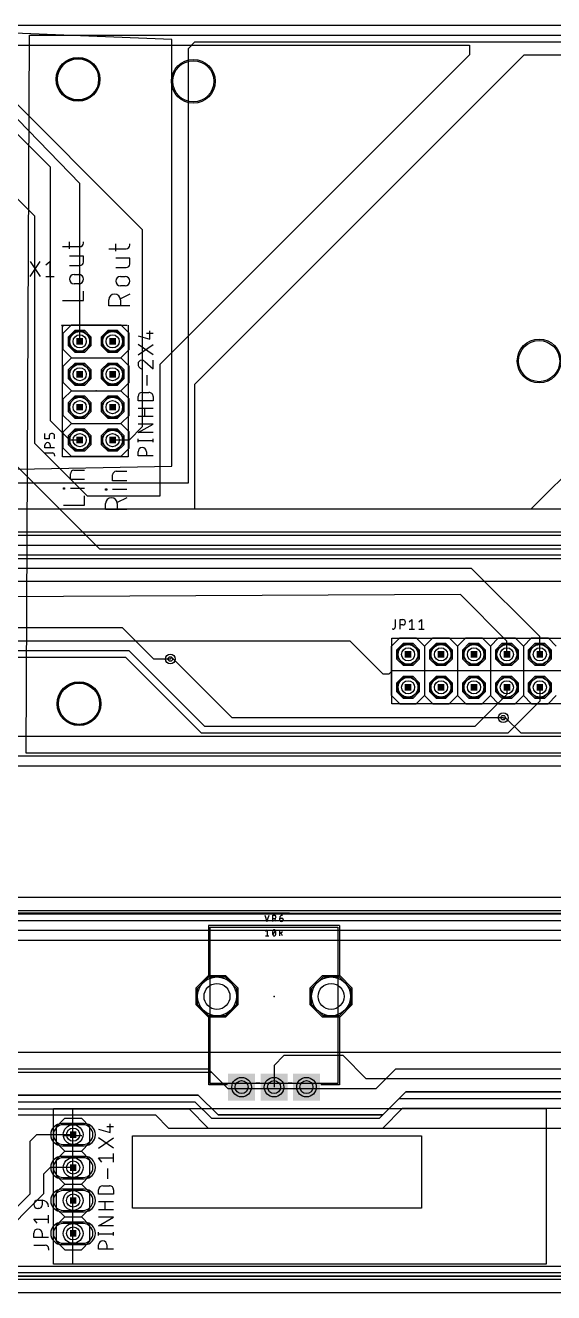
# Model space of a CAD drawing. Extents: x -1.9 to 15.8, y 0 to 5.9.
# Drawn here: x 10.145 to 11.749, y 0 to 3.85 of the extents above; entities that cross this region are included whole.
import ezdxf

# ---------------------------------------------------------------- set-up
doc = ezdxf.new("R2010")
doc.units = 0
for name, color, linetype in [('1', 12, 'CONTINUOUS'), ('101', 1, 'CONTINUOUS'), ('116', 5, 'CONTINUOUS'), ('15', 30, 'CONTINUOUS'), ('16', 132, 'CONTINUOUS'), ('17', 110, 'CONTINUOUS'), ('18', 110, 'CONTINUOUS'), ('2', 41, 'CONTINUOUS'), ('20', 31, 'CONTINUOUS'), ('21', 253, 'CONTINUOUS'), ('23', 53, 'CONTINUOUS'), ('25', 253, 'CONTINUOUS'), ('27', 253, 'CONTINUOUS'), ('29', 253, 'CONTINUOUS'), ('30', 253, 'CONTINUOUS'), ('44', 253, 'CONTINUOUS'), ('46', 140, 'CONTINUOUS'), ('51', 253, 'CONTINUOUS')]:
    doc.layers.add(name, color=color, linetype=linetype)

# ---------------------------------------------------------------- blocks, each defined once
blk = doc.blocks.new('RECT')
blk.add_solid([(-0.5, -0.5), (0.5, -0.5), (-0.5, 0.5), (0.5, 0.5)])
blk = doc.blocks.new('OCTAGONP')
blk.add_lwpolyline([(-0.5, -0.207107), (-0.5, 0.207107), (-0.207107, 0.5), (0.207107, 0.5), (0.5, 0.207107), (0.5, -0.207107), (0.207107, -0.5), (-0.207107, -0.5)], close=True)
blk = doc.blocks.new('ROUNDP')
blk.add_circle((0, 0), 0.5)
blk = doc.blocks.new('LONGP100')
blk.add_lwpolyline([(-0.5, -0.5), (0.5, -0.5, 1), (0.5, 0.5), (-0.5, 0.5, 1)], format="xyb", close=True)
blk = doc.blocks.new('SQUAREP')
blk.add_solid([(-0.5, -0.5), (0.5, -0.5), (-0.5, 0.5), (0.5, 0.5)])
blk = doc.blocks.new('ROUNDV')
blk.add_circle((0, 0), 0.5)

msp = doc.modelspace()

# ---------------------------------------------------------------- linework, layer by layer
at = {"layer": '1'}
for p, q in [((9.98, 3.75), (10.5, 3.23)), ((9.94, 3.7), (10.22, 3.42)), ((10.22, 3.42), (10.22, 2.65)), ((10.5, 3.23), (10.5, 2.63)), ((10.22, 2.65), (10.28, 2.59)), ((10.5, 2.63), (10.46, 2.59)), ((10.31, 2.59), (10.28, 2.59)), ((10.46, 2.59), (10.41, 2.59)), ((12.67, 2.3), (10.1, 2.3)), ((12.69, 2.27), (9.67, 2.27)), ((9.64, 2.23), (12.72, 2.23)), ((12.27, 2.16), (8.94, 2.16)), ((11.465769, 2.120442), (8.821585, 2.108415)), ((11.607, 1.979211), (11.465769, 2.120442)), ((9.46, 1.98), (11.13, 1.98)), ((11.13, 1.98), (11.23, 1.88)), ((11.607, 1.939), (11.607, 1.979211)), ((10.45, 1.93), (9.48, 1.93)), ((10.68, 1.7), (10.45, 1.93)), ((10.59, 1.93), (10.585, 1.925)), ((10.773254, 1.746746), (10.59, 1.93)), ((11.25, 1.88), (11.26, 1.89)), ((11.26, 1.89), (12.09, 1.89)), ((11.23, 1.88), (11.25, 1.88)), ((11.707, 1.839), (11.707, 1.797)), ((11.707, 1.797), (11.61, 1.7)), ((11.59589, 1.746746), (10.773254, 1.746746)), ((11.61, 1.7), (10.68, 1.7)), ((13.79, 1.16), (1.02, 1.16)), ((13.79313, 1.13), (3.05, 1.13)), ((13.79, 1.1), (4.99, 1.1)), ((13.77, 1.07), (7, 1.07)), ((10.93, 0.72), (10.9, 0.69)), ((11.11, 0.72), (10.93, 0.72)), ((11.18, 0.65), (11.11, 0.72)), ((10.9, 0.69), (10.9, 0.624409)), ((12.53, 0.65), (11.18, 0.65)), ((8.24, 0.54), (10.54, 0.54)), ((10.54, 0.54), (10.58, 0.5)), ((10.58, 0.5), (12.11, 0.5))]:
    msp.add_line(p, q, dxfattribs=at)
at = {"layer": '101'}
for p, q in [((10.23, 0.559449), (10.289055, 0.559449)), ((10.23, 0.087008), (10.23, 0.559449)), ((10.289055, 0.559449), (11.726063, 0.559449)), ((10.289055, 0.087008), (10.289055, 0.559449)), ((11.726063, 0.559449), (11.726063, 0.087008)), ((10.316614, 0.476772), (10.261496, 0.476772)), ((10.470157, 0.476772), (11.34811, 0.476772)), ((10.470157, 0.256299), (10.470157, 0.476772)), ((11.34811, 0.476772), (11.34811, 0.256299)), ((11.34811, 0.256299), (10.470157, 0.256299)), ((10.289055, 0.087008), (10.23, 0.087008)), ((11.726063, 0.087008), (10.289055, 0.087008))]:
    msp.add_line(p, q, dxfattribs=at)
at = {"layer": '116'}
for p, q in [((10.1475, 1.63875), (10.1575, 3.82)), ((10.1575, 3.82), (13.1575, 3.82)), ((10.257375, 3.177778), (10.310708, 3.177778)), ((10.278708, 3.170667), (10.278708, 3.192)), ((10.321375, 3.188444), (10.321375, 3.192)), ((10.398, 3.171528), (10.451333, 3.171528)), ((10.419333, 3.164417), (10.419333, 3.18575)), ((10.462, 3.182194), (10.462, 3.18575)), ((10.321375, 3.148832), (10.278708, 3.148832)), ((10.278708, 3.120388), (10.310708, 3.120388)), ((10.321375, 3.131055), (10.321375, 3.148832)), ((10.462, 3.142582), (10.419333, 3.142582)), ((10.462, 3.124805), (10.462, 3.142582)), ((10.292931, 3.093446), (10.307153, 3.093446)), ((10.419333, 3.114138), (10.451333, 3.114138)), ((10.433556, 3.087196), (10.447778, 3.087196)), ((10.307153, 3.065002), (10.292931, 3.065002)), ((10.321375, 3.014383), (10.321375, 3.042827)), ((10.447778, 3.058752), (10.433556, 3.058752)), ((10.257375, 3.014383), (10.321375, 3.014383)), ((10.398, 2.998119), (10.398, 3.015897)), ((10.462, 3.033675), (10.433556, 3.019452)), ((10.433556, 3.015897), (10.433556, 2.998119)), ((10.462, 2.998119), (10.398, 2.998119)), ((10.2575, 2.935625), (10.254375, 2.93875)), ((10.254375, 2.93875), (10.454375, 2.93875)), ((10.2575, 2.53875), (10.2575, 2.935625)), ((10.260625, 2.935625), (10.2575, 2.935625)), ((10.4575, 2.93875), (10.4575, 2.53875)), ((10.4575, 2.53875), (10.2575, 2.53875)), ((10.281833, 2.469806), (10.281833, 2.487583)), ((10.3245, 2.469806), (10.281833, 2.469806)), ((10.2925, 2.49825), (10.3245, 2.49825)), ((10.409958, 2.466681), (10.409958, 2.484458)), ((10.452625, 2.466681), (10.409958, 2.466681)), ((10.420625, 2.495125), (10.452625, 2.495125)), ((10.2605, 2.441223), (10.2605, 2.444779)), ((10.2605, 2.444779), (10.264056, 2.444779)), ((10.264056, 2.441223), (10.2605, 2.441223)), ((10.264056, 2.444779), (10.264056, 2.441223)), ((10.3245, 2.443001), (10.281833, 2.443001)), ((10.388625, 2.438098), (10.388625, 2.441654)), ((10.388625, 2.441654), (10.392181, 2.441654)), ((10.392181, 2.438098), (10.388625, 2.438098)), ((10.392181, 2.441654), (10.392181, 2.438098)), ((10.452625, 2.439876), (10.409958, 2.439876)), ((10.2605, 2.392519), (10.3245, 2.392519)), ((10.3245, 2.392519), (10.3245, 2.420964)), ((10.388625, 2.379381), (10.388625, 2.397158)), ((10.452625, 2.414936), (10.424181, 2.400714)), ((10.424181, 2.397158), (10.424181, 2.379381)), ((10.452625, 2.379381), (10.388625, 2.379381)), ((11.2575, 1.78875), (11.2575, 1.98875)), ((11.2575, 1.98875), (12.7575, 1.98875)), ((12.7575, 1.78875), (11.2575, 1.78875)), ((13.1575, 1.63875), (10.1475, 1.63875))]:
    msp.add_line(p, q, dxfattribs=at)
for centre, radius in [((10.304375, 3.685625), 0.064423), ((10.3075, 1.78875), 0.065027)]:
    msp.add_circle(centre, radius, dxfattribs=at)
for centre, radius, start, end in [((10.310708, 3.188444), 0.010667, 270, 0), ((10.451333, 3.182194), 0.010667, 270, 0), ((10.310708, 3.131055), 0.010667, 270, 0), ((10.451333, 3.124805), 0.010667, 270, 0), ((10.292931, 3.079224), 0.014222, 90, 270), ((10.307153, 3.079224), 0.014222, 270, 90), ((10.433556, 3.072974), 0.014222, 90, 270), ((10.447778, 3.072974), 0.014222, 270, 90), ((10.415778, 3.015897), 0.017778, 0, 180), ((10.2925, 2.487583), 0.010667, 90.000661, 180), ((10.420625, 2.484458), 0.010667, 90.000661, 180), ((10.406403, 2.397158), 0.017778, 0, 180)]:
    msp.add_arc(centre, radius, start, end, dxfattribs=at)
at = {"layer": '15'}
for p, q in [((1.68, 3.79), (11.493333, 3.79)), ((11.493333, 3.79), (11.493333, 3.76)), ((11.493333, 3.76), (10.553333, 2.82)), ((10.66, 2.76), (11.66, 3.76)), ((11.66, 3.76), (13.37, 3.76)), ((10.173333, 3.27), (9.923333, 3.52)), ((10.173333, 2.58), (10.173333, 3.27)), ((10.553333, 2.82), (10.553333, 2.42)), ((10.66, 2.38), (10.66, 2.76)), ((10.333333, 2.42), (10.173333, 2.58)), ((10.1, 2.53), (10.37, 2.26)), ((10.553333, 2.42), (10.333333, 2.42)), ((13.1, 2.38), (10.66, 2.38)), ((10.37, 2.26), (11.87, 2.26)), ((13.6, 1.69), (1.35, 1.69)), ((15.17, 1.15), (0.68, 1.15)), ((9.15, 0.67), (10.71, 0.67)), ((10.71, 0.67), (10.76, 0.62)), ((11.21, 0.62), (11.27, 0.68)), ((11.27, 0.68), (12.46, 0.68)), ((10.76, 0.62), (11.21, 0.62)), ((9.2, 0.6), (10.67, 0.6)), ((10.67, 0.6), (10.73, 0.54)), ((11.23, 0.54), (11.3, 0.61)), ((11.3, 0.61), (12.43, 0.61)), ((10.73, 0.54), (11.23, 0.54)), ((15.76, 0.05), (0.16, 0.05))]:
    msp.add_line(p, q, dxfattribs=at)
at = {"layer": '16'}
for p, q in [((10.31, 3.37), (9.97, 3.72)), ((10.31, 2.89), (10.31, 3.37)), ((12.61, 3.31), (11.68, 2.38)), ((11.68, 2.38), (9.92, 2.38)), ((12.63, 2.31), (9.69, 2.31)), ((12.2, 2.24), (8.79, 2.24)), ((11.5, 2.2), (8.32, 2.2)), ((11.707, 1.993), (11.5, 2.2)), ((10.44, 2.02), (9.45, 2.02)), ((10.535, 1.925), (10.44, 2.02)), ((11.707, 1.939), (11.707, 1.993)), ((10.46, 1.95), (9.45, 1.95)), ((10.69, 1.72), (10.46, 1.95)), ((10.585, 1.925), (10.535, 1.925)), ((11.607, 1.817), (11.51, 1.72)), ((11.607, 1.839), (11.607, 1.817)), ((11.59589, 1.746746), (11.603254, 1.746746)), ((11.65, 1.7), (11.603254, 1.746746)), ((11.51, 1.72), (10.69, 1.72)), ((11.968, 1.7), (11.65, 1.7)), ((13.23, 0.73), (8.97, 0.73)), ((9.2, 0.58), (10.66, 0.58)), ((10.66, 0.58), (10.71, 0.53)), ((11.22, 0.53), (11.28, 0.59)), ((11.28, 0.59), (12.41, 0.59)), ((9.209113, 0.558), (10.642, 0.558)), ((10.642, 0.558), (10.7, 0.5)), ((11.23, 0.5), (11.29, 0.56)), ((11.29, 0.56), (12.39, 0.56)), ((10.71, 0.53), (11.22, 0.53)), ((10.16, 0.46), (10.18, 0.48)), ((10.18, 0.48), (10.29, 0.48)), ((10.7, 0.5), (11.23, 0.5)), ((10.16, 0.3), (10.16, 0.46)), ((10.22, 0.38), (10.2, 0.36)), ((10.2, 0.36), (10.2, 0.3)), ((10.29, 0.38), (10.22, 0.38)), ((9.98, 0.12), (10.16, 0.3)), ((10.2, 0.3), (10, 0.1)), ((7.97, 0.08), (11.79, 0.08)), ((7.95526, 0.041), (13.891, 0.041)), ((11.81, 0.06), (7.96313, 0.06))]:
    msp.add_line(p, q, dxfattribs=at)
at = {"layer": '2'}
for p, q in [((10.59, 3.8072), (10.02, 3.83)), ((10.59, 2.511277), (10.59, 3.8072)), ((10.64, 3.78), (10.66, 3.8)), ((10.64, 2.46), (10.64, 3.78)), ((10.66, 3.8), (13.67, 3.8)), ((10.12, 2.501277), (10.59, 2.511277)), ((10.06, 2.46), (10.64, 2.46)), ((13.54, 1.63), (1.33, 1.63)), ((15.16, 1.15), (0.66, 1.16)), ((9.17, 0.68), (10.7, 0.68)), ((10.7, 0.68), (10.76, 0.62)), ((11.21, 0.62), (11.27, 0.68)), ((11.27, 0.68), (12.46, 0.68)), ((10.76, 0.62), (11.21, 0.62)), ((10.67, 0.6), (9.2, 0.6)), ((10.73, 0.54), (10.67, 0.6)), ((11.3, 0.61), (11.23, 0.54)), ((12.43, 0.61), (11.3, 0.61)), ((11.23, 0.54), (10.73, 0.54)), ((0.16, 0.05), (15.76, 0.05))]:
    msp.add_line(p, q, dxfattribs=at)
at = {"layer": '20'}
for p, q in [((13.65, 3.85), (0.8, 3.85)), ((0.8, 1.6), (13.65, 1.6))]:
    msp.add_line(p, q, dxfattribs=at)
for centre in [(10.305, 3.686), (10.655, 3.68), (11.705, 2.83), (10.308, 1.789)]:
    msp.add_circle(centre, 0.0625, dxfattribs=at)
at = {"layer": '21'}
for p, q in [((10.26, 2.915), (10.285, 2.94)), ((10.285, 2.94), (10.435, 2.94)), ((10.46, 2.915), (10.435, 2.94)), ((10.26, 2.865), (10.26, 2.915)), ((10.46, 2.865), (10.46, 2.915)), ((10.285, 2.84), (10.26, 2.865)), ((10.435, 2.84), (10.46, 2.865)), ((10.26, 2.815), (10.285, 2.84)), ((10.26, 2.765), (10.26, 2.815)), ((10.285, 2.84), (10.435, 2.84)), ((10.46, 2.815), (10.435, 2.84)), ((10.46, 2.765), (10.46, 2.815)), ((10.285, 2.74), (10.26, 2.765)), ((10.26, 2.715), (10.285, 2.74)), ((10.285, 2.74), (10.435, 2.74)), ((10.435, 2.74), (10.46, 2.765)), ((10.46, 2.715), (10.435, 2.74)), ((10.26, 2.665), (10.26, 2.715)), ((10.46, 2.665), (10.46, 2.715)), ((10.285, 2.64), (10.26, 2.665)), ((10.435, 2.64), (10.46, 2.665)), ((10.26, 2.615), (10.285, 2.64)), ((10.285, 2.64), (10.435, 2.64)), ((10.46, 2.615), (10.435, 2.64)), ((10.26, 2.565), (10.26, 2.615)), ((10.46, 2.565), (10.46, 2.615)), ((10.285, 2.54), (10.26, 2.565)), ((10.435, 2.54), (10.46, 2.565)), ((10.435, 2.54), (10.285, 2.54)), ((11.257, 1.964), (11.282, 1.989)), ((11.257, 1.814), (11.257, 1.964)), ((11.282, 1.989), (11.332, 1.989)), ((11.332, 1.989), (11.357, 1.964)), ((11.357, 1.964), (11.382, 1.989)), ((11.357, 1.964), (11.357, 1.814)), ((11.382, 1.989), (11.432, 1.989)), ((11.432, 1.989), (11.457, 1.964)), ((11.457, 1.964), (11.482, 1.989)), ((11.457, 1.964), (11.457, 1.814)), ((11.482, 1.989), (11.532, 1.989)), ((11.532, 1.989), (11.557, 1.964)), ((11.557, 1.964), (11.582, 1.989)), ((11.557, 1.964), (11.557, 1.814)), ((11.582, 1.989), (11.632, 1.989)), ((11.632, 1.989), (11.657, 1.964)), ((11.657, 1.964), (11.682, 1.989)), ((11.657, 1.964), (11.657, 1.814)), ((11.682, 1.989), (11.732, 1.989)), ((11.732, 1.989), (11.757, 1.964)), ((11.257, 1.814), (11.282, 1.789)), ((11.332, 1.789), (11.357, 1.814)), ((11.357, 1.814), (11.382, 1.789)), ((11.432, 1.789), (11.457, 1.814)), ((11.457, 1.814), (11.482, 1.789)), ((11.532, 1.789), (11.557, 1.814)), ((11.557, 1.814), (11.582, 1.789)), ((11.632, 1.789), (11.657, 1.814)), ((11.657, 1.814), (11.682, 1.789)), ((11.732, 1.789), (11.757, 1.814)), ((11.282, 1.789), (11.332, 1.789)), ((11.382, 1.789), (11.432, 1.789)), ((11.482, 1.789), (11.532, 1.789)), ((11.582, 1.789), (11.632, 1.789)), ((11.682, 1.789), (11.732, 1.789)), ((10.700906, 1.115472), (10.700906, 0.963976)), ((11.099094, 1.115472), (10.700906, 1.115472)), ((11.099094, 1.115472), (11.099094, 0.963976)), ((10.700906, 0.835472), (10.700906, 0.63122)), ((11.099094, 0.835433), (11.099094, 0.63122)), ((10.758268, 0.63122), (10.702087, 0.63122)), ((10.856693, 0.63622), (10.844882, 0.63622)), ((10.955118, 0.63622), (10.943307, 0.63622)), ((11.099094, 0.63122), (11.041732, 0.63122)), ((10.24, 0.505), (10.265, 0.53)), ((10.24, 0.455), (10.24, 0.505)), ((10.265, 0.53), (10.315, 0.53)), ((10.315, 0.53), (10.34, 0.505)), ((10.34, 0.505), (10.34, 0.455)), ((10.24, 0.455), (10.265, 0.43)), ((10.24, 0.405), (10.265, 0.43)), ((10.265, 0.43), (10.315, 0.43)), ((10.315, 0.43), (10.34, 0.455)), ((10.315, 0.43), (10.34, 0.405)), ((10.24, 0.355), (10.24, 0.405)), ((10.34, 0.405), (10.34, 0.355)), ((10.265, 0.33), (10.24, 0.355)), ((10.34, 0.355), (10.315, 0.33)), ((10.24, 0.305), (10.265, 0.33)), ((10.265, 0.33), (10.315, 0.33)), ((10.315, 0.33), (10.34, 0.305)), ((10.24, 0.255), (10.24, 0.305)), ((10.34, 0.305), (10.34, 0.255)), ((10.265, 0.23), (10.24, 0.255)), ((10.34, 0.255), (10.315, 0.23)), ((10.24, 0.205), (10.265, 0.23)), ((10.24, 0.155), (10.24, 0.205)), ((10.265, 0.23), (10.315, 0.23)), ((10.315, 0.23), (10.34, 0.205)), ((10.34, 0.205), (10.34, 0.155)), ((10.24, 0.155), (10.265, 0.13)), ((10.315, 0.13), (10.34, 0.155)), ((10.265, 0.13), (10.315, 0.13))]:
    msp.add_line(p, q, dxfattribs=at)
at = {"layer": '23'}
for p in [(10.36, 2.74), (10.9, 0.9), (10.29, 0.33)]:
    msp.add_point(p, dxfattribs=at)
at = {"layer": '25'}
for p, q in [((10.2045, 2.593488), (10.2045, 2.609599)), ((10.217389, 2.593488), (10.2045, 2.593488)), ((10.217389, 2.603155), (10.217389, 2.593488)), ((10.227056, 2.609599), (10.223833, 2.609599)), ((10.2335, 2.593488), (10.2335, 2.603155)), ((10.2045, 2.566111), (10.2045, 2.574167)), ((10.2335, 2.566111), (10.2045, 2.566111)), ((10.2045, 2.551167), (10.227056, 2.551167)), ((10.220611, 2.574167), (10.220611, 2.566111)), ((10.2335, 2.544722), (10.2335, 2.5415)), ((11.268167, 2.0445), (11.268167, 2.021944)), ((11.283111, 2.0155), (11.283111, 2.0445)), ((11.283111, 2.0445), (11.291167, 2.0445)), ((11.310488, 2.038055), (11.318544, 2.0445)), ((11.318544, 2.0445), (11.318544, 2.0155)), ((11.339288, 2.038055), (11.347344, 2.0445)), ((11.347344, 2.0445), (11.347344, 2.0155)), ((11.261722, 2.0155), (11.2585, 2.0155)), ((11.291167, 2.028389), (11.283111, 2.028389)), ((11.310488, 2.0155), (11.326599, 2.0155)), ((11.339288, 2.0155), (11.355399, 2.0155)), ((10.872235, 1.1465), (10.878568, 1.1275)), ((10.878568, 1.1275), (10.884901, 1.1465)), ((10.895861, 1.1275), (10.895861, 1.1465)), ((10.895861, 1.1465), (10.901139, 1.1465)), ((10.901139, 1.135944), (10.895861, 1.135944)), ((10.906416, 1.1275), (10.902194, 1.135944)), ((10.91721, 1.138055), (10.923543, 1.138055)), ((10.91721, 1.132778), (10.91721, 1.138055)), ((10.927765, 1.133833), (10.927765, 1.132778)), ((10.183, 0.280794), (10.1955, 0.280794)), ((10.1955, 0.280794), (10.1955, 0.265794)), ((10.1855, 0.255794), (10.183, 0.255794)), ((10.2155, 0.210794), (10.2155, 0.235794)), ((10.1805, 0.210794), (10.1705, 0.223294)), ((10.1705, 0.223294), (10.2155, 0.223294)), ((10.1705, 0.168044), (10.1705, 0.180544)), ((10.2155, 0.168044), (10.1705, 0.168044)), ((10.1955, 0.180544), (10.1955, 0.168044)), ((10.1705, 0.1445), (10.2055, 0.1445)), ((10.2155, 0.1345), (10.2155, 0.1295))]:
    msp.add_line(p, q, dxfattribs=at)
for centre, radius, start, end in [((10.212556, 2.574167), 0.008056, 0, 180), ((10.223833, 2.603155), 0.006445, 90, 179.998906), ((10.227056, 2.603155), 0.006444, 0, 90), ((10.227056, 2.544722), 0.006444, 0, 90), ((11.291167, 2.036444), 0.008056, 270, 90), ((11.261722, 2.021944), 0.006444, 270, 0), ((10.901139, 1.141222), 0.005278, 270, 90), ((10.925654, 1.138055), 0.008445, 90.000835, 180), ((10.922488, 1.132778), 0.005278, 180, 0), ((10.923543, 1.133833), 0.004222, 0, 90), ((10.183, 0.268294), 0.0125, 90, 270), ((10.1955, 0.260794), 0.02, 0, 90), ((10.1855, 0.265794), 0.01, 270, 0), ((10.183, 0.180544), 0.0125, 0, 180), ((10.2055, 0.1345), 0.01, 0, 90)]:
    msp.add_arc(centre, radius, start, end, dxfattribs=at)
at = {"layer": '27'}
for p, q in [((10.159277, 3.087), (10.189944, 3.133)), ((10.159277, 3.133), (10.189944, 3.087)), ((10.206833, 3.122778), (10.21961, 3.133)), ((10.21961, 3.133), (10.21961, 3.087)), ((10.206833, 3.087), (10.232388, 3.087)), ((10.487, 2.907055), (10.522778, 2.896833)), ((10.512556, 2.914721), (10.533, 2.914721)), ((10.522778, 2.896833), (10.522778, 2.922388)), ((10.533, 2.849277), (10.487, 2.879944)), ((10.487, 2.849277), (10.533, 2.879944)), ((10.507445, 2.828555), (10.533, 2.806833)), ((10.533, 2.806833), (10.533, 2.832388)), ((10.515111, 2.756277), (10.515111, 2.786944)), ((10.499778, 2.734888), (10.520222, 2.734888)), ((10.487, 2.709333), (10.487, 2.722111)), ((10.533, 2.709333), (10.487, 2.709333)), ((10.533, 2.722111), (10.533, 2.709333)), ((10.487, 2.686889), (10.533, 2.686889)), ((10.533, 2.661333), (10.487, 2.661333)), ((10.507445, 2.661333), (10.507445, 2.686889)), ((10.487, 2.613333), (10.533, 2.638889)), ((10.533, 2.638889), (10.487, 2.638889)), ((10.533, 2.613333), (10.487, 2.613333)), ((10.487, 2.5835), (10.487, 2.593722)), ((10.487, 2.588611), (10.533, 2.588611)), ((10.533, 2.5835), (10.533, 2.593722)), ((10.487, 2.542), (10.487, 2.554778)), ((10.533, 2.542), (10.487, 2.542)), ((10.512556, 2.554778), (10.512556, 2.542)), ((10.87378, 1.098278), (10.879057, 1.1025)), ((10.87378, 1.0835), (10.884335, 1.0835)), ((10.879057, 1.1025), (10.879057, 1.0835)), ((10.896435, 1.087722), (10.904879, 1.098278)), ((10.917776, 1.0835), (10.917776, 1.1025)), ((10.92622, 1.096167), (10.917776, 1.089833)), ((10.92622, 1.0835), (10.92147, 1.092472)), ((10.392556, 0.504721), (10.413, 0.504721)), ((10.402778, 0.486833), (10.402778, 0.512388)), ((10.367, 0.497055), (10.402778, 0.486833)), ((10.413, 0.439277), (10.367, 0.469944)), ((10.367, 0.439277), (10.413, 0.469944)), ((10.377222, 0.396833), (10.367, 0.40961)), ((10.367, 0.40961), (10.413, 0.40961)), ((10.413, 0.396833), (10.413, 0.422388)), ((10.395111, 0.346277), (10.395111, 0.376944)), ((10.367, 0.299333), (10.367, 0.312111)), ((10.379778, 0.324888), (10.400222, 0.324888)), ((10.413, 0.312111), (10.413, 0.299333)), ((10.413, 0.299333), (10.367, 0.299333)), ((10.367, 0.276889), (10.413, 0.276889)), ((10.387445, 0.251333), (10.387445, 0.276889)), ((10.413, 0.251333), (10.367, 0.251333)), ((10.367, 0.203333), (10.413, 0.228889)), ((10.413, 0.228889), (10.367, 0.228889)), ((10.413, 0.203333), (10.367, 0.203333)), ((10.367, 0.1735), (10.367, 0.183722)), ((10.367, 0.178611), (10.413, 0.178611)), ((10.413, 0.1735), (10.413, 0.183722)), ((10.367, 0.132), (10.367, 0.144778)), ((10.413, 0.132), (10.367, 0.132)), ((10.392556, 0.144778), (10.392556, 0.132))]:
    msp.add_line(p, q, dxfattribs=at)
for centre, radius, start, end in [((10.4985, 2.820888), 0.0115, 90, 180), ((10.501774, 2.820888), 0.014774, 180.000126, 252.055396), ((10.4985, 2.820036), 0.012352, 43.603396, 90.000183), ((10.499778, 2.722111), 0.012778, 90, 180), ((10.520222, 2.722111), 0.012778, 359.999448, 90), ((10.499778, 2.554778), 0.012778, 0, 180), ((10.911037, 1.093), 0.015657, 154.011082, 180.000285), ((10.911038, 1.093), 0.015658, 179.999978, 205.988205), ((10.900657, 1.098594), 0.003906, 90.000273, 161.076165), ((10.900657, 1.087406), 0.003906, 198.925952, 270.000137), ((10.900657, 1.098594), 0.003906, 18.925298, 90.000068), ((10.900657, 1.087406), 0.003906, 269.999522, 341.072585), ((10.890277, 1.093), 0.015657, 359.999814, 25.98882), ((10.890277, 1.093), 0.015658, 334.011893, 359.999923), ((10.379778, 0.312111), 0.012778, 90, 180), ((10.400222, 0.312111), 0.012778, 359.999448, 90), ((10.379778, 0.144778), 0.012778, 0, 180)]:
    msp.add_arc(centre, radius, start, end, dxfattribs=at)
at = {"layer": '29'}
for centre in [(10.305, 3.686), (10.655, 3.68), (11.705, 2.83), (10.308, 1.789)]:
    msp.add_circle(centre, 0.0665, dxfattribs=at)
at = {"layer": '30'}
for centre in [(10.305, 3.686), (10.655, 3.68), (11.705, 2.83), (10.308, 1.789)]:
    msp.add_circle(centre, 0.0665, dxfattribs=at)
at = {"layer": '44'}
for centre, radius in [((10.31, 2.89), 0.02), ((10.41, 2.89), 0.02), ((10.31, 2.79), 0.02), ((10.41, 2.79), 0.02), ((10.31, 2.69), 0.02), ((10.41, 2.69), 0.02), ((10.31, 2.59), 0.02), ((10.41, 2.59), 0.02), ((10.585, 1.925), 0.00689), ((11.307, 1.939), 0.02), ((11.407, 1.939), 0.02), ((11.507, 1.939), 0.02), ((11.607, 1.939), 0.02), ((11.707, 1.939), 0.02), ((11.307, 1.839), 0.02), ((11.407, 1.839), 0.02), ((11.507, 1.839), 0.02), ((11.607, 1.839), 0.02), ((11.707, 1.839), 0.02), ((11.59589, 1.746746), 0.00689), ((10.726772, 0.9), 0.03937), ((11.073228, 0.9), 0.03937), ((10.801575, 0.624409), 0.019685), ((10.9, 0.624409), 0.019685), ((10.998425, 0.624409), 0.019685), ((10.29, 0.48), 0.02), ((10.29, 0.38), 0.02), ((10.29, 0.28), 0.02), ((10.29, 0.18), 0.02)]:
    msp.add_circle(centre, radius, dxfattribs=at)
at = {"layer": '46'}
for p, q in [((15.8, 1.2), (0.1, 1.2)), ((0.1, 0), (15.8, 0))]:
    msp.add_line(p, q, dxfattribs=at)
at = {"layer": '51'}
for p, q in [((10.705906, 0.635039), (10.705906, 1.110472)), ((10.705906, 1.110472), (11.094094, 1.110472)), ((11.094094, 1.110472), (11.094094, 0.635039)), ((11.094094, 0.635039), (10.705906, 0.635039))]:
    msp.add_line(p, q, dxfattribs=at)

# ---------------------------------------------------------------- block references
at = {"layer": '17'}
for name, p, xscale, yscale, rotation in [('OCTAGONP', (10.31, 2.89), 0.06, 0.06, 90), ('ROUNDP', (10.31, 2.89), 0.06, 0.06, 90), ('ROUNDP', (10.31, 2.89), 0.06, 0.06, 90), ('OCTAGONP', (10.31, 2.89), 0.06, 0.06, 90), ('OCTAGONP', (10.41, 2.89), 0.06, 0.06, 90), ('ROUNDP', (10.41, 2.89), 0.06, 0.06, 90), ('ROUNDP', (10.41, 2.89), 0.06, 0.06, 90), ('OCTAGONP', (10.41, 2.89), 0.06, 0.06, 90), ('OCTAGONP', (10.31, 2.79), 0.06, 0.06, 90), ('ROUNDP', (10.31, 2.79), 0.06, 0.06, 90), ('ROUNDP', (10.31, 2.79), 0.06, 0.06, 90), ('OCTAGONP', (10.31, 2.79), 0.06, 0.06, 90), ('OCTAGONP', (10.41, 2.79), 0.06, 0.06, 90), ('ROUNDP', (10.41, 2.79), 0.06, 0.06, 90), ('ROUNDP', (10.41, 2.79), 0.06, 0.06, 90), ('OCTAGONP', (10.41, 2.79), 0.06, 0.06, 90), ('OCTAGONP', (10.31, 2.69), 0.06, 0.06, 90), ('ROUNDP', (10.31, 2.69), 0.06, 0.06, 90), ('ROUNDP', (10.31, 2.69), 0.06, 0.06, 90), ('OCTAGONP', (10.31, 2.69), 0.06, 0.06, 90), ('OCTAGONP', (10.41, 2.69), 0.06, 0.06, 90), ('ROUNDP', (10.41, 2.69), 0.06, 0.06, 90), ('ROUNDP', (10.41, 2.69), 0.06, 0.06, 90), ('OCTAGONP', (10.41, 2.69), 0.06, 0.06, 90), ('OCTAGONP', (10.31, 2.59), 0.06, 0.06, 90), ('ROUNDP', (10.31, 2.59), 0.06, 0.06, 90), ('ROUNDP', (10.31, 2.59), 0.06, 0.06, 90), ('OCTAGONP', (10.31, 2.59), 0.06, 0.06, 90), ('OCTAGONP', (10.41, 2.59), 0.06, 0.06, 90), ('ROUNDP', (10.41, 2.59), 0.06, 0.06, 90), ('ROUNDP', (10.41, 2.59), 0.06, 0.06, 90), ('OCTAGONP', (10.41, 2.59), 0.06, 0.06, 90), ('OCTAGONP', (10.726772, 0.9), 0.11811, 0.11811, 270), ('ROUNDP', (10.726772, 0.9), 0.11811, 0.11811, 270), ('ROUNDP', (10.726772, 0.9), 0.11811, 0.11811, 270), ('OCTAGONP', (10.726772, 0.9), 0.11811, 0.11811, 270), ('OCTAGONP', (11.073228, 0.9), 0.11811, 0.11811, 270), ('ROUNDP', (11.073228, 0.9), 0.11811, 0.11811, 270), ('ROUNDP', (11.073228, 0.9), 0.11811, 0.11811, 270), ('OCTAGONP', (11.073228, 0.9), 0.11811, 0.11811, 270), ('SQUAREP', (10.801575, 0.624409), 0.074, 0.074, 270), ('SQUAREP', (10.801575, 0.624409), 0.074, 0.074, 270), ('SQUAREP', (10.9, 0.624409), 0.074, 0.074, 270), ('SQUAREP', (10.9, 0.624409), 0.074, 0.074, 270), ('SQUAREP', (10.998425, 0.624409), 0.074, 0.074, 270), ('SQUAREP', (10.998425, 0.624409), 0.074, 0.074, 270), ('ROUNDP', (10.801575, 0.624409), 0.05937, 0.05937, 270), ('ROUNDP', (10.801575, 0.624409), 0.05937, 0.05937, 270), ('ROUNDP', (10.9, 0.624409), 0.05937, 0.05937, 270), ('ROUNDP', (10.9, 0.624409), 0.05937, 0.05937, 270), ('ROUNDP', (10.998425, 0.624409), 0.05937, 0.05937, 270), ('ROUNDP', (10.998425, 0.624409), 0.05937, 0.05937, 270), ('LONGP100', (10.29, 0.48), 0.06, 0.06, 180), ('LONGP100', (10.29, 0.48), 0.06, 0.06, 180), ('ROUNDP', (10.29, 0.48), 0.06, 0.06, 180), ('ROUNDP', (10.29, 0.48), 0.06, 0.06, 180), ('LONGP100', (10.29, 0.38), 0.06, 0.06, 180), ('LONGP100', (10.29, 0.38), 0.06, 0.06, 180), ('ROUNDP', (10.29, 0.38), 0.06, 0.06, 180), ('ROUNDP', (10.29, 0.38), 0.06, 0.06, 180), ('LONGP100', (10.29, 0.28), 0.06, 0.06, 180), ('LONGP100', (10.29, 0.28), 0.06, 0.06, 180), ('ROUNDP', (10.29, 0.28), 0.06, 0.06, 180), ('ROUNDP', (10.29, 0.28), 0.06, 0.06, 180), ('LONGP100', (10.29, 0.18), 0.06, 0.06, 180), ('LONGP100', (10.29, 0.18), 0.06, 0.06, 180), ('ROUNDP', (10.29, 0.18), 0.06, 0.06, 180), ('ROUNDP', (10.29, 0.18), 0.06, 0.06, 180)]:
    msp.add_blockref(name, p, dxfattribs=dict(at, xscale=xscale, yscale=yscale, rotation=rotation))
at = {"layer": '17', "xscale": 0.06, "yscale": 0.06}
for name, p in [('OCTAGONP', (11.307, 1.939)), ('ROUNDP', (11.307, 1.939)), ('ROUNDP', (11.307, 1.939)), ('OCTAGONP', (11.307, 1.939)), ('OCTAGONP', (11.407, 1.939)), ('ROUNDP', (11.407, 1.939)), ('ROUNDP', (11.407, 1.939)), ('OCTAGONP', (11.407, 1.939)), ('OCTAGONP', (11.507, 1.939)), ('ROUNDP', (11.507, 1.939)), ('ROUNDP', (11.507, 1.939)), ('OCTAGONP', (11.507, 1.939)), ('OCTAGONP', (11.607, 1.939)), ('ROUNDP', (11.607, 1.939)), ('ROUNDP', (11.607, 1.939)), ('OCTAGONP', (11.607, 1.939)), ('OCTAGONP', (11.707, 1.939)), ('ROUNDP', (11.707, 1.939)), ('ROUNDP', (11.707, 1.939)), ('OCTAGONP', (11.707, 1.939)), ('OCTAGONP', (11.307, 1.839)), ('ROUNDP', (11.307, 1.839)), ('ROUNDP', (11.307, 1.839)), ('OCTAGONP', (11.307, 1.839)), ('OCTAGONP', (11.407, 1.839)), ('ROUNDP', (11.407, 1.839)), ('ROUNDP', (11.407, 1.839)), ('OCTAGONP', (11.407, 1.839)), ('OCTAGONP', (11.507, 1.839)), ('ROUNDP', (11.507, 1.839)), ('ROUNDP', (11.507, 1.839)), ('OCTAGONP', (11.507, 1.839)), ('OCTAGONP', (11.607, 1.839)), ('ROUNDP', (11.607, 1.839)), ('ROUNDP', (11.607, 1.839)), ('OCTAGONP', (11.607, 1.839)), ('OCTAGONP', (11.707, 1.839)), ('ROUNDP', (11.707, 1.839)), ('ROUNDP', (11.707, 1.839)), ('OCTAGONP', (11.707, 1.839))]:
    msp.add_blockref(name, p, dxfattribs=at)
at = {"layer": '18', "xscale": 0.02978, "yscale": 0.02978}
for p in [(10.585, 1.925), (10.585, 1.925), (11.59589, 1.746746), (11.59589, 1.746746)]:
    msp.add_blockref('ROUNDV', p, dxfattribs=at)
at = {"layer": '29'}
for name, p, xscale, yscale, rotation in [('OCTAGONP', (10.31, 2.89), 0.068, 0.068, 90), ('OCTAGONP', (10.41, 2.89), 0.068, 0.068, 90), ('OCTAGONP', (10.31, 2.79), 0.068, 0.068, 90), ('OCTAGONP', (10.41, 2.79), 0.068, 0.068, 90), ('OCTAGONP', (10.31, 2.69), 0.068, 0.068, 90), ('OCTAGONP', (10.41, 2.69), 0.068, 0.068, 90), ('OCTAGONP', (10.31, 2.59), 0.068, 0.068, 90), ('OCTAGONP', (10.41, 2.59), 0.068, 0.068, 90), ('OCTAGONP', (10.726772, 0.9), 0.12611, 0.12611, 270), ('OCTAGONP', (11.073228, 0.9), 0.12611, 0.12611, 270), ('SQUAREP', (10.801575, 0.624409), 0.082, 0.082, 270), ('SQUAREP', (10.9, 0.624409), 0.082, 0.082, 270), ('SQUAREP', (10.998425, 0.624409), 0.082, 0.082, 270), ('LONGP100', (10.29, 0.48), 0.068, 0.068, 180), ('LONGP100', (10.29, 0.38), 0.068, 0.068, 180), ('LONGP100', (10.29, 0.28), 0.068, 0.068, 180), ('LONGP100', (10.29, 0.18), 0.068, 0.068, 180)]:
    msp.add_blockref(name, p, dxfattribs=dict(at, xscale=xscale, yscale=yscale, rotation=rotation))
at = {"layer": '29', "xscale": 0.068, "yscale": 0.068}
for p in [(11.307, 1.939), (11.407, 1.939), (11.507, 1.939), (11.607, 1.939), (11.707, 1.939), (11.307, 1.839), (11.407, 1.839), (11.507, 1.839), (11.607, 1.839), (11.707, 1.839)]:
    msp.add_blockref('OCTAGONP', p, dxfattribs=at)
at = {"layer": '30'}
for name, p, xscale, yscale, rotation in [('OCTAGONP', (10.31, 2.89), 0.068, 0.068, 90), ('OCTAGONP', (10.41, 2.89), 0.068, 0.068, 90), ('OCTAGONP', (10.31, 2.79), 0.068, 0.068, 90), ('OCTAGONP', (10.41, 2.79), 0.068, 0.068, 90), ('OCTAGONP', (10.31, 2.69), 0.068, 0.068, 90), ('OCTAGONP', (10.41, 2.69), 0.068, 0.068, 90), ('OCTAGONP', (10.31, 2.59), 0.068, 0.068, 90), ('OCTAGONP', (10.41, 2.59), 0.068, 0.068, 90), ('OCTAGONP', (10.726772, 0.9), 0.12611, 0.12611, 270), ('OCTAGONP', (11.073228, 0.9), 0.12611, 0.12611, 270), ('SQUAREP', (10.801575, 0.624409), 0.082, 0.082, 270), ('SQUAREP', (10.9, 0.624409), 0.082, 0.082, 270), ('SQUAREP', (10.998425, 0.624409), 0.082, 0.082, 270), ('LONGP100', (10.29, 0.48), 0.068, 0.068, 180), ('LONGP100', (10.29, 0.38), 0.068, 0.068, 180), ('LONGP100', (10.29, 0.28), 0.068, 0.068, 180), ('LONGP100', (10.29, 0.18), 0.068, 0.068, 180)]:
    msp.add_blockref(name, p, dxfattribs=dict(at, xscale=xscale, yscale=yscale, rotation=rotation))
at = {"layer": '30', "xscale": 0.068, "yscale": 0.068}
for p in [(11.307, 1.939), (11.407, 1.939), (11.507, 1.939), (11.607, 1.939), (11.707, 1.939), (11.307, 1.839), (11.407, 1.839), (11.507, 1.839), (11.607, 1.839), (11.707, 1.839)]:
    msp.add_blockref('OCTAGONP', p, dxfattribs=at)
at = {"layer": '51', "xscale": 0.02, "yscale": 0.02, "rotation": 90}
for p in [(10.31, 2.89), (10.41, 2.89), (10.31, 2.79), (10.41, 2.79), (10.31, 2.69), (10.41, 2.69), (10.31, 2.59), (10.41, 2.59), (10.29, 0.48), (10.29, 0.38), (10.29, 0.28), (10.29, 0.18)]:
    msp.add_blockref('RECT', p, dxfattribs=at)
at = {"layer": '51', "xscale": 0.02, "yscale": 0.02}
for p in [(11.307, 1.939), (11.407, 1.939), (11.507, 1.939), (11.607, 1.939), (11.707, 1.939), (11.307, 1.839), (11.407, 1.839), (11.507, 1.839), (11.607, 1.839), (11.707, 1.839)]:
    msp.add_blockref('RECT', p, dxfattribs=at)

doc.saveas('drawing.dxf')
